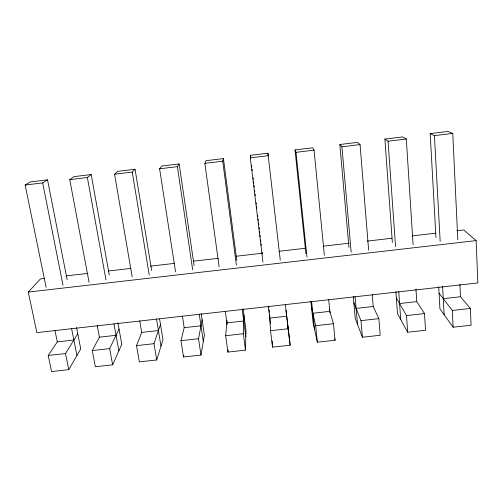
<?xml version="1.0" encoding="UTF-8"?>
<svg xmlns="http://www.w3.org/2000/svg" width="503" height="503" viewBox="0 0 503 503"><rect width="100%" height="100%" fill="white"/><g stroke="black" fill="none" stroke-linecap="round" stroke-linejoin="round"><path stroke-width="0.75" d="M227.098 320.644L225.646 335.708L227.928 352.087L245.464 350.151L245.973 330.496L243.131 308.823M250.318 157.848L250.387 155.326L267.929 153.201L268.281 155.679L250.318 157.848L262.968 262.082M245.464 350.151L243.295 333.74L243.949 315.048M227.928 352.087L228.117 349.843M182.4 316.047L184.199 327.673L180.967 340.682L183.526 356.992L200.986 355.061L204.394 335.13L201.206 313.545M200.986 355.061L198.534 338.726L202.124 319.751M183.526 356.992L183.872 355.47M236.391 265.138L222.722 161.174L223.433 158.583L205.966 160.69L204.847 163.33L219.145 266.848M139.721 320.857L141.708 332.433L136.508 345.636L139.337 361.871L156.71 359.953L162.997 339.745L159.602 319.021M156.71 359.953L153.987 343.687L160.482 324.429M97.236 325.586L99.412 337.167L92.25 350.56L95.356 366.731L112.647 364.82L121.783 344.341L117.916 322.901M112.647 364.82L109.648 348.623L119.029 329.081M54.946 330.352L57.311 341.889L48.213 355.464L51.589 371.566L68.792 369.661L80.744 348.919L76.55 327.566M68.792 369.661L65.528 353.54L77.764 333.722M192.693 269.897L177.383 166.65L179.143 163.934L161.765 166.034L159.596 168.794L175.56 271.872M456.693 230.77L463.709 229.959L476.127 240.604L477.85 282.938L36.87 332.615L28.269 292.067L40.523 278.851L44.421 278.404M132.176 276.87L114.565 174.233L132.264 172.095L135.062 169.26L151.629 270.388M114.565 174.233L117.771 171.347L135.062 169.26M89.088 282.346L69.747 179.64L87.365 177.515L91.194 174.56L109.289 275.003M69.747 179.64L73.979 176.641L91.194 174.56M46.119 287.295L25.15 185.022L42.686 182.91L47.533 179.835L67.182 279.863M25.15 185.022L30.394 181.904L47.533 179.835M305.887 253.65L295.01 149.932L312.64 147.8L314.061 150.152L324.36 255.285M348.95 247.375L339.852 144.512L357.564 142.374L360.066 144.6L368.636 250.186M392.353 242.364L384.908 139.067L402.702 136.917L406.298 139.017L413.089 244.552M435.969 237.605L430.178 133.597L448.06 131.434L452.757 133.408L457.805 239.68M159.596 168.794L177.383 166.65M204.847 163.33L222.722 161.174M295.01 149.932L296.009 152.327L314.061 150.152M339.852 144.512L341.927 146.788L360.066 144.6M384.908 139.067L388.065 141.217L406.298 139.017M430.178 133.597L434.435 135.621L452.757 133.408M66.239 275.883L88.063 273.362M108.327 271.016L130.925 268.407M150.41 266.156L174.572 263.365M193.271 261.202L218.214 258.322M236.14 256.253L262.635 253.191M279.002 251.299L305.503 248.237M323.423 246.168L349.145 243.194M367.071 241.126L392.007 238.246M412.271 235.901L435.655 233.203M28.269 292.067L476.127 240.604M57.311 341.889L73.866 340.034M99.412 337.167L116.042 335.306M141.708 332.433L158.414 330.559M184.199 327.673L200.98 325.793M226.884 322.888L243.741 321.002M269.765 318.085L286.697 316.192M312.841 313.262L329.855 311.357M356.111 308.414L373.207 306.497L378.878 318.644L380.199 335.268L362.405 337.23L355.225 318.311L353.295 296.468M399.589 303.542L416.761 301.618L424.507 313.564L425.538 330.257L407.663 332.231L397.483 313.602L395.905 291.665M443.262 298.65L460.515 296.72L470.362 308.458L471.097 325.227L453.134 327.208L439.93 308.867L438.71 286.873M48.213 355.464L65.528 353.54M92.25 350.56L109.648 348.623M136.508 345.636L153.987 343.687M180.967 340.682L198.534 338.726M225.646 335.708L243.295 333.74M270.539 330.71L288.269 328.736L290.162 345.209L272.538 347.158L270.539 330.71L269.539 314.4M311.527 307.459L315.645 325.686L333.464 323.706L335.073 340.248L317.362 342.203L313.155 323.001L310.873 301.222M353.848 302.705L360.972 320.637L378.878 318.644M396.358 297.927L406.518 315.57L424.507 313.564M439.056 293.13L452.285 310.47L470.362 308.458M329.22 309.194L333.464 323.706M334.665 338.802L335.073 340.248M42.686 182.91L63.013 285.346M71.571 328.478L76.94 355.527M87.365 177.515L105.97 279.888M113.942 323.762L118.871 350.868M132.264 172.095L149.234 274.902M156.502 318.965L160.991 346.183M199.251 314.149L203.306 341.48M179.143 163.934L194.12 265.483M225.269 311.212L227.092 324.391M223.433 158.583L236.806 260.56M242.213 309.364L245.81 336.752M285.962 310.332L288.269 328.736M287.741 325.837L288.32 330.465M288.515 332.005L290.162 345.209M250.387 155.326L250.758 158.432M251.607 165.418L251.796 166.971M252.078 169.304L252.267 170.857M253.116 177.842L253.305 179.395M253.587 181.728L253.776 183.281M254.053 185.607L254.241 187.16M254.619 190.266L254.807 191.825M255.09 194.152L255.279 195.705M256.128 202.696L256.316 204.249M256.599 206.576L256.788 208.129M257.63 215.121L257.819 216.674M258.102 219L258.291 220.553M258.573 222.886L258.762 224.439M259.139 227.545L259.328 229.098M259.611 231.43L259.8 232.983M260.082 235.31L260.271 236.863M260.642 239.969L260.831 241.522M261.114 243.854L261.302 245.407M262.151 252.393L262.34 253.946M268.646 305.981L268.835 307.534M269.118 309.861L269.401 312.193M269.683 314.513L269.866 316.06M268.344 306.421L270.4 323.347M267.929 153.201L280.259 260.089M285.358 304.504L288.338 330.502M315.645 325.686L317.362 342.203M296.009 152.327L306.956 257.014M311.615 301.542L314.494 329.119M328.71 299.675L329.999 312.866M341.927 146.788L351.176 252.198M355.087 296.701L357.514 324.334M360.972 320.637L362.405 337.23M372.251 294.764L373.207 306.497M388.065 141.217L395.547 246.571M398.76 291.834L400.721 319.531M406.518 315.57L407.663 332.231M415.956 289.112L416.761 301.618M272.136 340.908L272.538 347.158M434.435 135.621L440.169 241.434M442.583 286.106L444.136 314.702M452.285 310.47L453.134 327.208M459.924 284.214L460.515 296.72"/></g></svg>
